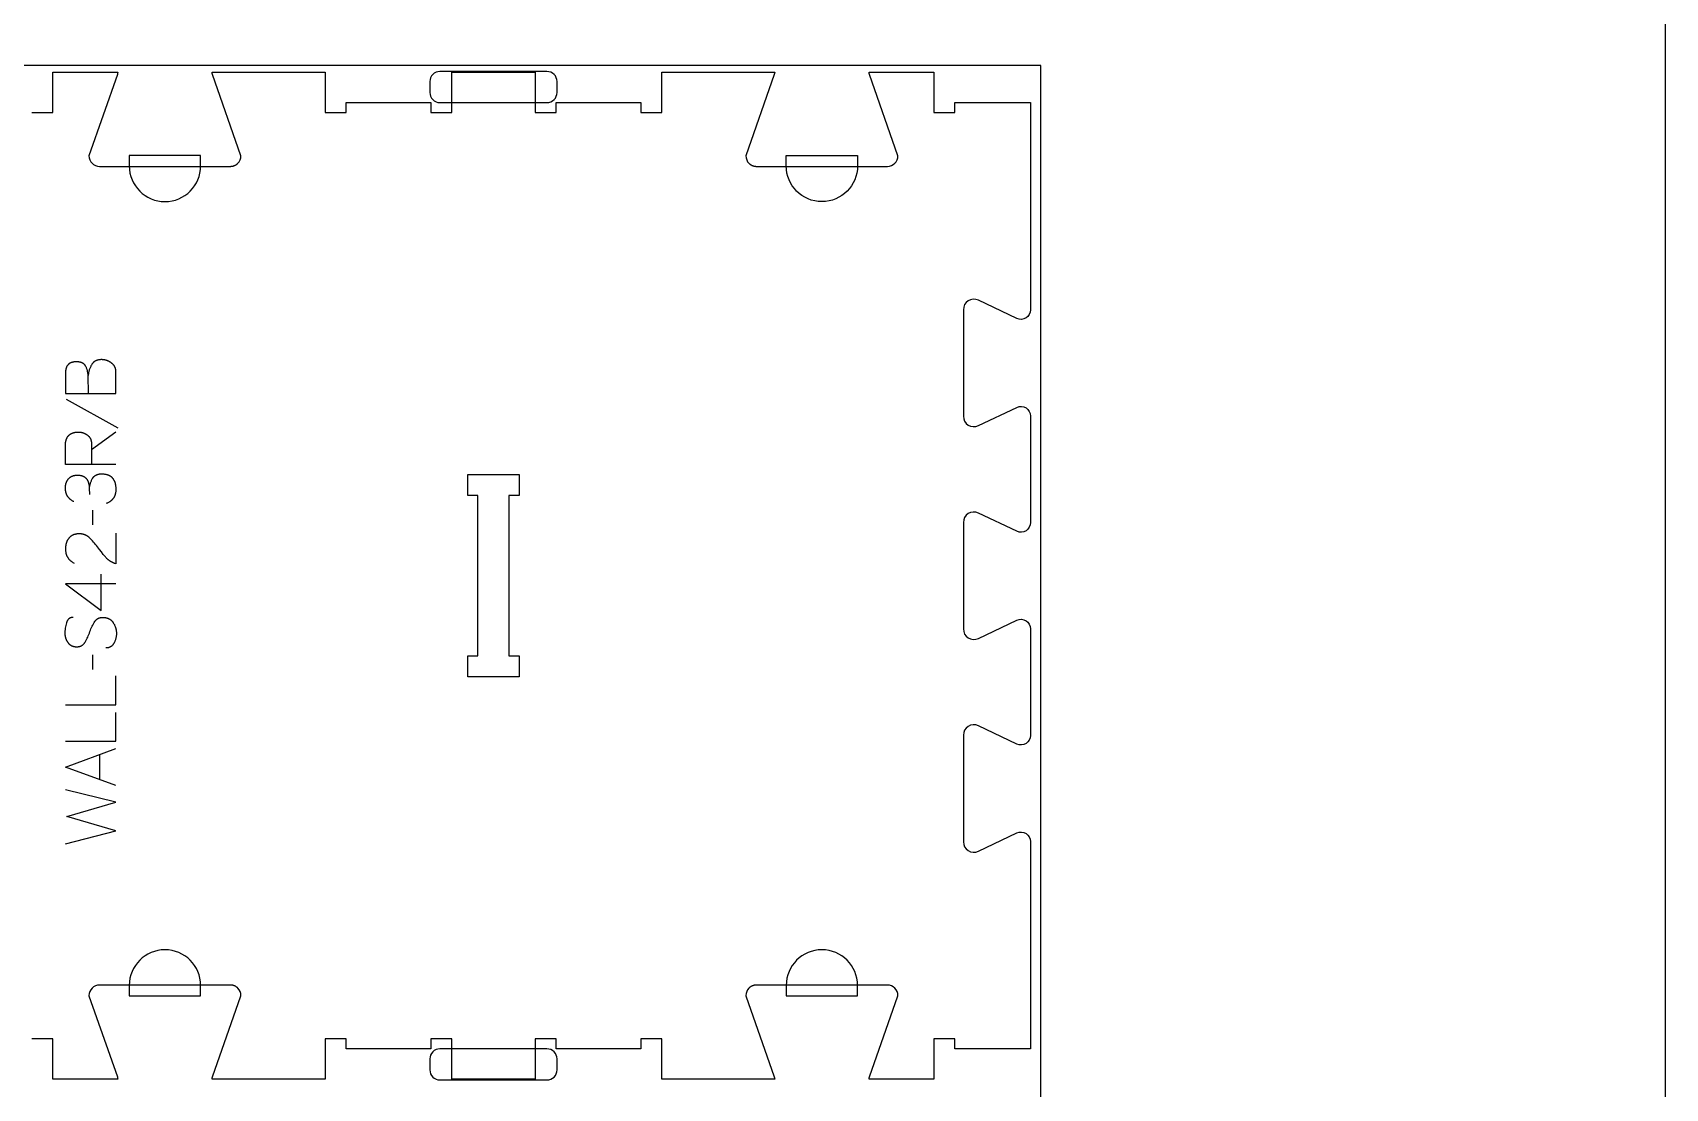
# Model space of a CAD drawing. Extents: x -13885 to -10701, y -36097 to -28504.
# Drawn here: x -11673 to -10701, y -29817 to -29188 of the extents above; entities that cross this region are included whole.
import ezdxf

# ---------------------------------------------------------------- set-up
doc = ezdxf.new("R2010")
doc.units = 0
for name, color, linetype in [('0_SHEET_SPRUCEPLY_2440X122', 1, 'CONTINUOUS'), ('1_ANYTOOL_1MMDEEP_LABELS_S', 2, 'CONTINUOUS'), ('3_ANYTOOL_CUTTHROUGH_INSID', 4, 'CONTINUOUS'), ('4_ANYTOOL_CUTTHROUGH_OUTSI', 5, 'CONTINUOUS'), ('5_ANYTOOL_HALF_MILL_9MM_IN', 3, 'CONTINUOUS'), ('DONOTCUT', 18, 'CONTINUOUS')]:
    doc.layers.add(name, color=color, linetype=linetype)

msp = doc.modelspace()

# ---------------------------------------------------------------- linework, layer by layer
at = {"layer": '0_SHEET_SPRUCEPLY_2440X122'}
msp.add_lwpolyline([(-13513.11, -29207.8), (-13513.11, -30427.8), (-11073.11, -30427.8), (-11073.11, -29207.8)], close=True, dxfattribs=at)
at = {"layer": '1_ANYTOOL_1MMDEEP_LABELS_S'}
for points in [[(-11653.88, -29403), (-11623.88, -29403), (-11623.88, -29393.31), (-11623.79, -29390.79), (-11623.79, -29390.56), (-11623.79, -29390.33), (-11623.79, -29390.11), (-11623.8, -29389.89), (-11623.82, -29389.67), (-11623.84, -29389.46), (-11623.87, -29389.25), (-11623.91, -29389.04), (-11623.95, -29388.84), (-11623.99, -29388.64), (-11624.04, -29388.44), (-11624.1, -29388.25), (-11624.16, -29388.06), (-11624.23, -29387.87), (-11624.3, -29387.68), (-11624.38, -29387.5), (-11624.46, -29387.32), (-11624.55, -29387.15), (-11624.64, -29386.97), (-11624.74, -29386.81), (-11624.85, -29386.64), (-11624.96, -29386.48), (-11625.08, -29386.32), (-11625.2, -29386.16), (-11625.33, -29386.01), (-11625.46, -29385.86), (-11625.6, -29385.71), (-11625.75, -29385.57), (-11625.9, -29385.42), (-11626.06, -29385.29), (-11626.22, -29385.15), (-11626.39, -29385.02), (-11626.56, -29384.89), (-11626.73, -29384.77), (-11626.9, -29384.65), (-11627.07, -29384.53), (-11627.25, -29384.42), (-11627.43, -29384.31), (-11627.6, -29384.21), (-11627.78, -29384.11), (-11627.96, -29384.02), (-11628.14, -29383.92), (-11628.32, -29383.84), (-11628.51, -29383.75), (-11628.69, -29383.68), (-11628.88, -29383.6), (-11629.06, -29383.53), (-11629.25, -29383.46), (-11629.44, -29383.4), (-11629.63, -29383.34), (-11629.82, -29383.29), (-11630.01, -29383.23), (-11630.21, -29383.19), (-11630.4, -29383.15), (-11630.6, -29383.11), (-11630.79, -29383.07), (-11630.99, -29383.04), (-11631.19, -29383.02), (-11631.39, -29382.99), (-11631.59, -29382.97), (-11631.79, -29382.96), (-11632, -29382.95), (-11632.2, -29382.94), (-11632.41, -29382.94), (-11632.66, -29382.95), (-11632.91, -29382.95), (-11633.15, -29382.97), (-11633.39, -29382.99), (-11633.62, -29383.01), (-11633.85, -29383.04), (-11634.08, -29383.08), (-11634.3, -29383.12), (-11634.52, -29383.17), (-11634.73, -29383.23), (-11634.93, -29383.29), (-11635.14, -29383.35), (-11635.34, -29383.42), (-11635.53, -29383.5), (-11635.72, -29383.58), (-11635.9, -29383.67), (-11636, -29383.72), (-11636.09, -29383.76), (-11636.17, -29383.81), (-11636.26, -29383.86), (-11636.35, -29383.92), (-11636.43, -29383.97), (-11636.52, -29384.02), (-11636.6, -29384.08), (-11636.68, -29384.14), (-11636.76, -29384.2), (-11636.84, -29384.26), (-11636.92, -29384.32), (-11637, -29384.38), (-11637.07, -29384.45), (-11637.15, -29384.51), (-11637.22, -29384.58), (-11637.3, -29384.65), (-11637.37, -29384.72), (-11637.44, -29384.79), (-11637.51, -29384.87), (-11637.58, -29384.94), (-11637.64, -29385.02), (-11637.78, -29385.17), (-11637.9, -29385.34), (-11638.03, -29385.5), (-11638.14, -29385.68), (-11638.26, -29385.86), (-11638.47, -29386.22), (-11638.68, -29386.6), (-11638.87, -29386.98), (-11639.05, -29387.36), (-11639.22, -29387.75), (-11639.38, -29388.15), (-11639.53, -29388.55), (-11639.67, -29388.96), (-11639.79, -29389.38), (-11639.9, -29389.8), (-11640, -29390.23), (-11640.09, -29390.66), (-11640.17, -29391.1), (-11640.24, -29391.55), (-11640.29, -29392), (-11640.34, -29392.46)], [(-11640.21, -29403), (-11640.34, -29392.46), (-11640.37, -29392.06), (-11640.41, -29391.66), (-11640.46, -29391.28), (-11640.51, -29390.89), (-11640.58, -29390.52), (-11640.66, -29390.15), (-11640.74, -29389.78), (-11640.83, -29389.42), (-11640.94, -29389.06), (-11641.05, -29388.71), (-11641.17, -29388.37), (-11641.3, -29388.03), (-11641.43, -29387.7), (-11641.58, -29387.37), (-11641.74, -29387.05), (-11641.9, -29386.74), (-11641.94, -29386.66), (-11641.99, -29386.58), (-11642.03, -29386.51), (-11642.08, -29386.43), (-11642.13, -29386.36), (-11642.18, -29386.29), (-11642.23, -29386.22), (-11642.28, -29386.15), (-11642.33, -29386.08), (-11642.39, -29386.01), (-11642.45, -29385.95), (-11642.5, -29385.88), (-11642.56, -29385.82), (-11642.62, -29385.76), (-11642.69, -29385.7), (-11642.75, -29385.64), (-11642.81, -29385.58), (-11642.88, -29385.52), (-11642.95, -29385.47), (-11643.02, -29385.41), (-11643.09, -29385.36), (-11643.16, -29385.31), (-11643.23, -29385.26), (-11643.31, -29385.21), (-11643.38, -29385.16), (-11643.46, -29385.11), (-11643.54, -29385.07), (-11643.62, -29385.02), (-11643.7, -29384.98), (-11643.78, -29384.94), (-11643.87, -29384.89), (-11643.95, -29384.85), (-11644.04, -29384.82), (-11644.13, -29384.78), (-11644.31, -29384.71), (-11644.49, -29384.64), (-11644.68, -29384.58), (-11644.88, -29384.52), (-11645.08, -29384.47), (-11645.29, -29384.43), (-11645.5, -29384.38), (-11645.72, -29384.35), (-11645.95, -29384.32), (-11646.18, -29384.29), (-11646.41, -29384.27), (-11646.65, -29384.25), (-11646.9, -29384.24), (-11647.15, -29384.23), (-11647.41, -29384.23), (-11647.8, -29384.23), (-11648, -29384.24), (-11648.19, -29384.25), (-11648.38, -29384.27), (-11648.56, -29384.29), (-11648.74, -29384.31), (-11648.92, -29384.33), (-11649.1, -29384.36), (-11649.27, -29384.39), (-11649.44, -29384.43), (-11649.61, -29384.46), (-11649.77, -29384.5), (-11649.93, -29384.55), (-11650.08, -29384.6), (-11650.24, -29384.65), (-11650.39, -29384.7), (-11650.53, -29384.76), (-11650.68, -29384.82), (-11650.82, -29384.88), (-11650.96, -29384.95), (-11651.09, -29385.02), (-11651.22, -29385.09), (-11651.35, -29385.17), (-11651.47, -29385.25), (-11651.6, -29385.33), (-11651.72, -29385.42), (-11651.83, -29385.51), (-11651.94, -29385.6), (-11652.05, -29385.7), (-11652.16, -29385.8), (-11652.26, -29385.9), (-11652.36, -29386.01), (-11652.46, -29386.11), (-11652.55, -29386.23), (-11652.64, -29386.34), (-11652.73, -29386.46), (-11652.81, -29386.58), (-11652.89, -29386.71), (-11652.97, -29386.84), (-11653.04, -29386.97), (-11653.11, -29387.11), (-11653.18, -29387.25), (-11653.25, -29387.39), (-11653.31, -29387.53), (-11653.37, -29387.68), (-11653.42, -29387.83), (-11653.47, -29387.99), (-11653.52, -29388.15), (-11653.57, -29388.31), (-11653.61, -29388.47), (-11653.65, -29388.64), (-11653.69, -29388.81), (-11653.72, -29388.99), (-11653.75, -29389.17), (-11653.78, -29389.35), (-11653.8, -29389.53), (-11653.82, -29389.72), (-11653.84, -29389.91), (-11653.85, -29390.1), (-11653.87, -29390.5), (-11653.88, -29390.91), (-11653.88, -29403)], [(-11653.41, -29406.43), (-11622.64, -29423.61)], [(-11623.88, -29445.39), (-11653.88, -29445.39), (-11653.88, -29434.03), (-11653.87, -29433.54), (-11653.85, -29433.06), (-11653.83, -29432.83), (-11653.81, -29432.6), (-11653.78, -29432.38), (-11653.76, -29432.16), (-11653.72, -29431.94), (-11653.69, -29431.73), (-11653.65, -29431.52), (-11653.6, -29431.32), (-11653.55, -29431.12), (-11653.5, -29430.92), (-11653.45, -29430.73), (-11653.39, -29430.54), (-11653.32, -29430.36), (-11653.26, -29430.17), (-11653.19, -29430), (-11653.11, -29429.82), (-11653.03, -29429.65), (-11652.95, -29429.49), (-11652.87, -29429.33), (-11652.78, -29429.17), (-11652.68, -29429.02), (-11652.58, -29428.87), (-11652.48, -29428.72), (-11652.38, -29428.58), (-11652.27, -29428.44), (-11652.15, -29428.31), (-11652.04, -29428.18), (-11651.92, -29428.05), (-11651.79, -29427.93), (-11651.66, -29427.81), (-11651.53, -29427.69), (-11651.4, -29427.58), (-11651.26, -29427.48), (-11651.11, -29427.37), (-11650.97, -29427.27), (-11650.81, -29427.18), (-11650.66, -29427.09), (-11650.5, -29427), (-11650.34, -29426.91), (-11650.17, -29426.84), (-11650, -29426.76), (-11649.83, -29426.69), (-11649.65, -29426.62), (-11649.47, -29426.55), (-11649.28, -29426.49), (-11649.09, -29426.44), (-11648.9, -29426.39), (-11648.7, -29426.34), (-11648.5, -29426.29), (-11648.29, -29426.25), (-11648.09, -29426.21), (-11647.87, -29426.18), (-11647.66, -29426.15), (-11647.44, -29426.13), (-11647.21, -29426.11), (-11646.98, -29426.09), (-11646.52, -29426.06), (-11646.04, -29426.06), (-11645.86, -29426.06), (-11645.68, -29426.06), (-11645.51, -29426.07), (-11645.34, -29426.08), (-11645.16, -29426.1), (-11644.99, -29426.12), (-11644.82, -29426.14), (-11644.65, -29426.17), (-11644.48, -29426.2), (-11644.31, -29426.23), (-11644.15, -29426.27), (-11643.98, -29426.31), (-11643.81, -29426.35), (-11643.65, -29426.4), (-11643.49, -29426.45), (-11643.32, -29426.5), (-11643.16, -29426.56), (-11643, -29426.62), (-11642.84, -29426.68), (-11642.68, -29426.75), (-11642.53, -29426.82), (-11642.37, -29426.9), (-11642.21, -29426.98), (-11642.06, -29427.06), (-11641.9, -29427.14), (-11641.75, -29427.23), (-11641.6, -29427.32), (-11641.45, -29427.42), (-11641.3, -29427.52), (-11641.15, -29427.62), (-11641, -29427.73), (-11640.85, -29427.84), (-11640.7, -29427.95), (-11640.56, -29428.06), (-11640.43, -29428.18), (-11640.3, -29428.3), (-11640.17, -29428.42), (-11640.05, -29428.55), (-11639.93, -29428.67), (-11639.81, -29428.8), (-11639.7, -29428.93), (-11639.6, -29429.07), (-11639.5, -29429.2), (-11639.4, -29429.34), (-11639.31, -29429.48), (-11639.22, -29429.63), (-11639.14, -29429.77), (-11639.06, -29429.92), (-11638.99, -29430.07), (-11638.92, -29430.22), (-11638.85, -29430.38), (-11638.79, -29430.54), (-11638.73, -29430.7), (-11638.68, -29430.86), (-11638.63, -29431.02), (-11638.59, -29431.19), (-11638.55, -29431.36), (-11638.52, -29431.53), (-11638.49, -29431.71), (-11638.46, -29431.88), (-11638.44, -29432.06), (-11638.43, -29432.24), (-11638.41, -29432.43), (-11638.34, -29434.35), (-11638.32, -29436.39), (-11638.32, -29445.34)], [(-11638.32, -29436.39), (-11623.84, -29425.93)], [(-11639.65, -29460.39), (-11639.62, -29459.95), (-11639.58, -29459.52), (-11639.54, -29459.09), (-11639.48, -29458.66), (-11639.41, -29458.24), (-11639.33, -29457.83), (-11639.23, -29457.42), (-11639.13, -29457.01), (-11639.02, -29456.61), (-11638.89, -29456.21), (-11638.76, -29455.82), (-11638.61, -29455.43), (-11638.45, -29455.04), (-11638.28, -29454.66), (-11638.1, -29454.29), (-11637.91, -29453.91), (-11637.81, -29453.73), (-11637.71, -29453.56), (-11637.65, -29453.47), (-11637.6, -29453.39), (-11637.54, -29453.3), (-11637.48, -29453.22), (-11637.43, -29453.14), (-11637.36, -29453.06), (-11637.3, -29452.98), (-11637.24, -29452.91), (-11637.18, -29452.83), (-11637.11, -29452.76), (-11637.05, -29452.69), (-11636.98, -29452.62), (-11636.91, -29452.55), (-11636.84, -29452.48), (-11636.77, -29452.42), (-11636.7, -29452.35), (-11636.62, -29452.29), (-11636.55, -29452.23), (-11636.47, -29452.17), (-11636.39, -29452.11), (-11636.32, -29452.05), (-11636.24, -29452), (-11636.16, -29451.94), (-11636.07, -29451.89), (-11635.99, -29451.84), (-11635.91, -29451.79), (-11635.82, -29451.74), (-11635.73, -29451.7), (-11635.65, -29451.65), (-11635.56, -29451.61), (-11635.47, -29451.56), (-11635.37, -29451.52), (-11635.28, -29451.48), (-11635.19, -29451.44), (-11635, -29451.37), (-11634.8, -29451.31), (-11634.6, -29451.25), (-11634.39, -29451.19), (-11634.18, -29451.14), (-11633.97, -29451.1), (-11633.75, -29451.06), (-11633.52, -29451.03), (-11633.29, -29451), (-11633.05, -29450.98), (-11632.81, -29450.97), (-11632.57, -29450.96), (-11632.32, -29450.96), (-11632.04, -29450.96), (-11631.77, -29450.97), (-11631.5, -29450.98), (-11631.24, -29451), (-11630.98, -29451.02), (-11630.72, -29451.04), (-11630.47, -29451.08), (-11630.23, -29451.11), (-11629.99, -29451.15), (-11629.76, -29451.2), (-11629.53, -29451.25), (-11629.3, -29451.31), (-11629.08, -29451.37), (-11628.87, -29451.43), (-11628.66, -29451.5), (-11628.45, -29451.58), (-11628.25, -29451.66), (-11628.06, -29451.74), (-11627.87, -29451.83), (-11627.68, -29451.93), (-11627.5, -29452.03), (-11627.33, -29452.13), (-11627.16, -29452.24), (-11626.99, -29452.35), (-11626.83, -29452.47), (-11626.68, -29452.6), (-11626.53, -29452.73), (-11626.45, -29452.79), (-11626.38, -29452.86), (-11626.31, -29452.93), (-11626.24, -29453), (-11626.17, -29453.07), (-11626.11, -29453.14), (-11626.04, -29453.21), (-11625.98, -29453.29), (-11625.85, -29453.44), (-11625.73, -29453.6), (-11625.61, -29453.76), (-11625.5, -29453.92), (-11625.39, -29454.09), (-11625.28, -29454.26), (-11625.18, -29454.44), (-11625.08, -29454.62), (-11624.99, -29454.8), (-11624.9, -29454.98), (-11624.81, -29455.17), (-11624.73, -29455.36), (-11624.65, -29455.56), (-11624.57, -29455.76), (-11624.5, -29455.96), (-11624.43, -29456.17), (-11624.37, -29456.38), (-11624.31, -29456.59), (-11624.26, -29456.81), (-11624.2, -29457.03), (-11624.16, -29457.25), (-11624.11, -29457.48), (-11624.07, -29457.71), (-11624.03, -29457.95), (-11624, -29458.18), (-11623.95, -29458.67), (-11623.91, -29459.17), (-11623.89, -29459.69), (-11623.88, -29460.21), (-11623.88, -29460.6), (-11623.9, -29460.97), (-11623.93, -29461.34), (-11623.97, -29461.69), (-11624.02, -29462.05), (-11624.05, -29462.22), (-11624.08, -29462.39), (-11624.11, -29462.56), (-11624.15, -29462.73), (-11624.19, -29462.89), (-11624.23, -29463.05), (-11624.28, -29463.21), (-11624.33, -29463.37), (-11624.38, -29463.53), (-11624.43, -29463.69), (-11624.49, -29463.84), (-11624.55, -29463.99), (-11624.61, -29464.14), (-11624.68, -29464.29), (-11624.75, -29464.43), (-11624.82, -29464.58), (-11624.89, -29464.72), (-11624.97, -29464.86), (-11625.05, -29465), (-11625.13, -29465.13), (-11625.22, -29465.27), (-11625.3, -29465.4), (-11625.39, -29465.53), (-11625.49, -29465.66), (-11625.58, -29465.78), (-11625.68, -29465.91), (-11625.78, -29466.03), (-11625.89, -29466.15), (-11625.99, -29466.27), (-11626.1, -29466.39), (-11626.22, -29466.5), (-11626.33, -29466.62), (-11626.45, -29466.73), (-11626.57, -29466.84), (-11626.7, -29466.94), (-11626.82, -29467.05), (-11626.95, -29467.15), (-11627.08, -29467.25), (-11627.22, -29467.35), (-11627.36, -29467.45), (-11627.5, -29467.55), (-11627.64, -29467.64), (-11627.79, -29467.73), (-11627.94, -29467.82), (-11628.24, -29467.99), (-11628.56, -29468.16), (-11628.89, -29468.32), (-11629.23, -29468.47), (-11629.58, -29468.61)], [(-11648.95, -29467.5), (-11649.25, -29467.34), (-11649.55, -29467.18), (-11649.83, -29467.01), (-11650.1, -29466.83), (-11650.37, -29466.64), (-11650.62, -29466.45), (-11650.87, -29466.26), (-11650.99, -29466.16), (-11651.11, -29466.06), (-11651.22, -29465.95), (-11651.33, -29465.85), (-11651.44, -29465.74), (-11651.55, -29465.63), (-11651.65, -29465.52), (-11651.76, -29465.41), (-11651.86, -29465.3), (-11651.95, -29465.18), (-11652.05, -29465.07), (-11652.14, -29464.95), (-11652.23, -29464.83), (-11652.32, -29464.71), (-11652.4, -29464.59), (-11652.49, -29464.46), (-11652.57, -29464.34), (-11652.65, -29464.21), (-11652.72, -29464.08), (-11652.8, -29463.95), (-11652.87, -29463.82), (-11652.93, -29463.69), (-11653, -29463.55), (-11653.06, -29463.41), (-11653.13, -29463.28), (-11653.19, -29463.14), (-11653.24, -29463), (-11653.3, -29462.85), (-11653.35, -29462.71), (-11653.4, -29462.56), (-11653.44, -29462.41), (-11653.49, -29462.27), (-11653.57, -29461.96), (-11653.64, -29461.65), (-11653.7, -29461.34), (-11653.76, -29461.02), (-11653.8, -29460.69), (-11653.83, -29460.35), (-11653.86, -29460.01), (-11653.87, -29459.67), (-11653.88, -29459.31), (-11653.88, -29459.1), (-11653.87, -29458.9), (-11653.86, -29458.69), (-11653.85, -29458.49), (-11653.83, -29458.29), (-11653.81, -29458.09), (-11653.79, -29457.89), (-11653.76, -29457.7), (-11653.73, -29457.51), (-11653.69, -29457.32), (-11653.66, -29457.14), (-11653.61, -29456.95), (-11653.57, -29456.77), (-11653.52, -29456.59), (-11653.46, -29456.42), (-11653.41, -29456.24), (-11653.35, -29456.07), (-11653.28, -29455.9), (-11653.21, -29455.74), (-11653.14, -29455.58), (-11653.07, -29455.41), (-11652.99, -29455.26), (-11652.9, -29455.1), (-11652.82, -29454.95), (-11652.73, -29454.8), (-11652.63, -29454.65), (-11652.54, -29454.5), (-11652.43, -29454.36), (-11652.33, -29454.22), (-11652.22, -29454.08), (-11652.11, -29453.94), (-11651.99, -29453.81), (-11651.87, -29453.68), (-11651.75, -29453.55), (-11651.62, -29453.43), (-11651.5, -29453.31), (-11651.36, -29453.2), (-11651.23, -29453.09), (-11651.09, -29452.98), (-11650.95, -29452.88), (-11650.81, -29452.78), (-11650.66, -29452.69), (-11650.51, -29452.6), (-11650.36, -29452.52), (-11650.2, -29452.44), (-11650.04, -29452.36), (-11649.88, -29452.29), (-11649.71, -29452.23), (-11649.54, -29452.16), (-11649.37, -29452.1), (-11649.19, -29452.05), (-11649.02, -29452), (-11648.83, -29451.95), (-11648.65, -29451.91), (-11648.46, -29451.88), (-11648.27, -29451.84), (-11648.08, -29451.81), (-11647.88, -29451.79), (-11647.68, -29451.77), (-11647.48, -29451.75), (-11647.27, -29451.74), (-11647.06, -29451.73), (-11646.85, -29451.73), (-11646.29, -29451.73), (-11645.96, -29451.75), (-11645.64, -29451.77), (-11645.33, -29451.8), (-11645.02, -29451.84), (-11644.88, -29451.86), (-11644.73, -29451.89), (-11644.59, -29451.92), (-11644.45, -29451.95), (-11644.32, -29451.98), (-11644.18, -29452.02), (-11644.05, -29452.05), (-11643.92, -29452.09), (-11643.8, -29452.14), (-11643.67, -29452.18), (-11643.55, -29452.23), (-11643.43, -29452.27), (-11643.32, -29452.33), (-11643.2, -29452.38), (-11643.09, -29452.43), (-11642.99, -29452.49), (-11642.88, -29452.55), (-11642.78, -29452.61), (-11642.68, -29452.68), (-11642.58, -29452.74), (-11642.48, -29452.81), (-11642.39, -29452.89), (-11642.21, -29453.03), (-11642.04, -29453.18), (-11641.88, -29453.34), (-11641.72, -29453.5), (-11641.64, -29453.58), (-11641.57, -29453.66), (-11641.49, -29453.75), (-11641.42, -29453.83), (-11641.35, -29453.92), (-11641.28, -29454), (-11641.21, -29454.09), (-11641.15, -29454.18), (-11641.09, -29454.27), (-11641.02, -29454.36), (-11640.96, -29454.46), (-11640.91, -29454.55), (-11640.85, -29454.64), (-11640.79, -29454.74), (-11640.74, -29454.84), (-11640.69, -29454.93), (-11640.64, -29455.03), (-11640.59, -29455.13), (-11640.54, -29455.23), (-11640.5, -29455.34), (-11640.46, -29455.44), (-11640.41, -29455.54), (-11640.34, -29455.76), (-11640.26, -29455.97), (-11640.19, -29456.19), (-11640.13, -29456.41), (-11640.07, -29456.63), (-11640.01, -29456.86), (-11639.96, -29457.08), (-11639.92, -29457.31), (-11639.87, -29457.54), (-11639.84, -29457.77), (-11639.8, -29458.01), (-11639.77, -29458.25), (-11639.75, -29458.48), (-11639.73, -29458.73), (-11639.71, -29458.97), (-11639.7, -29459.22), (-11639.69, -29459.46), (-11639.65, -29463.17)], [(-11637.76, -29472.47), (-11637.68, -29481.26)], [(-11623.92, -29486.19), (-11623.96, -29504.49), (-11624.42, -29504.34), (-11624.64, -29504.26), (-11624.87, -29504.18), (-11625.09, -29504.09), (-11625.3, -29504), (-11625.52, -29503.91), (-11625.73, -29503.81), (-11625.94, -29503.71), (-11626.15, -29503.61), (-11626.35, -29503.5), (-11626.56, -29503.39), (-11626.76, -29503.28), (-11626.96, -29503.16), (-11627.15, -29503.04), (-11627.34, -29502.92), (-11627.54, -29502.79), (-11627.72, -29502.66), (-11627.91, -29502.52), (-11628.09, -29502.38), (-11628.28, -29502.24), (-11628.45, -29502.09), (-11628.63, -29501.94), (-11628.81, -29501.79), (-11628.98, -29501.63), (-11629.15, -29501.47), (-11629.31, -29501.31), (-11629.48, -29501.14), (-11629.64, -29500.97), (-11629.8, -29500.79), (-11630.11, -29500.44), (-11631.33, -29498.96), (-11632.52, -29497.47), (-11633.68, -29495.96), (-11634.81, -29494.44), (-11635.37, -29493.68), (-11635.94, -29492.95), (-11636.51, -29492.24), (-11637.1, -29491.55), (-11637.69, -29490.88), (-11638.29, -29490.24), (-11638.9, -29489.61), (-11639.52, -29489.01), (-11639.68, -29488.87), (-11639.84, -29488.73), (-11640, -29488.59), (-11640.16, -29488.46), (-11640.33, -29488.33), (-11640.49, -29488.21), (-11640.66, -29488.1), (-11640.84, -29487.98), (-11641.01, -29487.87), (-11641.19, -29487.77), (-11641.37, -29487.67), (-11641.55, -29487.58), (-11641.73, -29487.49), (-11641.92, -29487.4), (-11642.11, -29487.32), (-11642.3, -29487.25), (-11642.49, -29487.17), (-11642.68, -29487.11), (-11642.88, -29487.05), (-11643.08, -29486.99), (-11643.28, -29486.94), (-11643.49, -29486.89), (-11643.69, -29486.84), (-11643.9, -29486.8), (-11644.11, -29486.77), (-11644.32, -29486.74), (-11644.54, -29486.71), (-11644.76, -29486.69), (-11644.98, -29486.68), (-11645.2, -29486.67), (-11645.42, -29486.66), (-11645.65, -29486.66), (-11645.9, -29486.66), (-11646.15, -29486.67), (-11646.39, -29486.68), (-11646.63, -29486.7), (-11646.86, -29486.72), (-11647.09, -29486.75), (-11647.32, -29486.78), (-11647.54, -29486.81), (-11647.76, -29486.86), (-11647.98, -29486.9), (-11648.19, -29486.96), (-11648.4, -29487.01), (-11648.6, -29487.07), (-11648.81, -29487.14), (-11649, -29487.21), (-11649.2, -29487.29), (-11649.39, -29487.37), (-11649.57, -29487.46), (-11649.75, -29487.55), (-11649.93, -29487.64), (-11650.11, -29487.75), (-11650.28, -29487.85), (-11650.44, -29487.96), (-11650.61, -29488.08), (-11650.77, -29488.2), (-11650.92, -29488.33), (-11651.07, -29488.46), (-11651.22, -29488.59), (-11651.37, -29488.73), (-11651.51, -29488.88), (-11651.64, -29489.03), (-11651.78, -29489.19), (-11651.91, -29489.34), (-11652.03, -29489.51), (-11652.15, -29489.67), (-11652.27, -29489.84), (-11652.38, -29490.01), (-11652.49, -29490.18), (-11652.6, -29490.35), (-11652.7, -29490.53), (-11652.79, -29490.71), (-11652.89, -29490.9), (-11652.97, -29491.08), (-11653.06, -29491.27), (-11653.14, -29491.46), (-11653.21, -29491.65), (-11653.29, -29491.85), (-11653.35, -29492.05), (-11653.42, -29492.25), (-11653.48, -29492.45), (-11653.53, -29492.66), (-11653.58, -29492.86), (-11653.63, -29493.08), (-11653.67, -29493.29), (-11653.71, -29493.51), (-11653.75, -29493.73), (-11653.78, -29493.95), (-11653.8, -29494.17), (-11653.83, -29494.4), (-11653.85, -29494.63), (-11653.86, -29494.86), (-11653.87, -29495.09), (-11653.88, -29495.57), (-11653.87, -29495.94), (-11653.86, -29496.3), (-11653.83, -29496.65), (-11653.8, -29497), (-11653.75, -29497.34), (-11653.7, -29497.67), (-11653.63, -29498), (-11653.56, -29498.32), (-11653.47, -29498.63), (-11653.43, -29498.79), (-11653.38, -29498.94), (-11653.33, -29499.09), (-11653.28, -29499.24), (-11653.22, -29499.39), (-11653.16, -29499.54), (-11653.1, -29499.68), (-11653.04, -29499.82), (-11652.97, -29499.97), (-11652.9, -29500.11), (-11652.83, -29500.24), (-11652.76, -29500.38), (-11652.68, -29500.52), (-11652.6, -29500.65), (-11652.52, -29500.78), (-11652.44, -29500.91), (-11652.35, -29501.04), (-11652.26, -29501.17), (-11652.17, -29501.29), (-11652.08, -29501.42), (-11651.98, -29501.54), (-11651.89, -29501.66), (-11651.79, -29501.78), (-11651.68, -29501.89), (-11651.58, -29502.01), (-11651.47, -29502.12), (-11651.36, -29502.24), (-11651.24, -29502.35), (-11651.13, -29502.45), (-11651.01, -29502.56), (-11650.89, -29502.67), (-11650.77, -29502.77), (-11650.51, -29502.97), (-11650.25, -29503.17), (-11649.97, -29503.36), (-11649.69, -29503.55), (-11649.4, -29503.72), (-11649.09, -29503.89), (-11648.78, -29504.06)], [(-11623.88, -29516.4), (-11653.92, -29516.36), (-11632.54, -29532.39)], [(-11632.54, -29532.39), (-11632.54, -29510.61)], [(-11649.29, -29536.41), (-11649.48, -29536.42), (-11649.57, -29536.42), (-11649.66, -29536.43), (-11649.75, -29536.43), (-11649.84, -29536.44), (-11649.93, -29536.45), (-11650.02, -29536.46), (-11650.11, -29536.48), (-11650.19, -29536.49), (-11650.28, -29536.51), (-11650.36, -29536.53), (-11650.44, -29536.55), (-11650.52, -29536.57), (-11650.6, -29536.59), (-11650.68, -29536.62), (-11650.76, -29536.65), (-11650.84, -29536.67), (-11650.91, -29536.7), (-11650.99, -29536.73), (-11651.06, -29536.77), (-11651.14, -29536.8), (-11651.21, -29536.84), (-11651.28, -29536.87), (-11651.35, -29536.91), (-11651.42, -29536.95), (-11651.49, -29537), (-11651.55, -29537.04), (-11651.62, -29537.09), (-11651.68, -29537.13), (-11651.75, -29537.18), (-11651.81, -29537.23), (-11651.87, -29537.29), (-11651.93, -29537.34), (-11651.99, -29537.39), (-11652.05, -29537.45), (-11652.11, -29537.51), (-11652.17, -29537.57), (-11652.22, -29537.63), (-11652.28, -29537.69), (-11652.33, -29537.76), (-11652.38, -29537.83), (-11652.43, -29537.89), (-11652.48, -29537.96), (-11652.53, -29538.03), (-11652.58, -29538.11), (-11652.63, -29538.18), (-11652.68, -29538.26), (-11652.72, -29538.34), (-11652.77, -29538.41), (-11652.81, -29538.5), (-11652.85, -29538.58), (-11652.93, -29538.75), (-11653.01, -29538.92), (-11653.08, -29539.11), (-11653.15, -29539.3), (-11653.22, -29539.49), (-11653.28, -29539.69), (-11653.5, -29540.5), (-11653.69, -29541.3), (-11653.85, -29542.09), (-11653.99, -29542.86), (-11654.04, -29543.24), (-11654.09, -29543.61), (-11654.13, -29543.99), (-11654.16, -29544.36), (-11654.19, -29544.72), (-11654.21, -29545.09), (-11654.22, -29545.44), (-11654.22, -29545.8), (-11654.22, -29545.99), (-11654.21, -29546.19), (-11654.2, -29546.38), (-11654.19, -29546.57), (-11654.18, -29546.76), (-11654.16, -29546.95), (-11654.13, -29547.14), (-11654.11, -29547.32), (-11654.08, -29547.51), (-11654.04, -29547.69), (-11654.01, -29547.87), (-11653.96, -29548.06), (-11653.92, -29548.24), (-11653.87, -29548.41), (-11653.82, -29548.59), (-11653.77, -29548.77), (-11653.71, -29548.94), (-11653.64, -29549.12), (-11653.58, -29549.29), (-11653.51, -29549.46), (-11653.44, -29549.63), (-11653.36, -29549.8), (-11653.28, -29549.96), (-11653.2, -29550.13), (-11653.11, -29550.3), (-11653.02, -29550.46), (-11652.92, -29550.62), (-11652.83, -29550.78), (-11652.73, -29550.94), (-11652.62, -29551.1), (-11652.51, -29551.26), (-11652.4, -29551.41), (-11652.28, -29551.57), (-11652.17, -29551.71), (-11652.04, -29551.86), (-11651.92, -29552), (-11651.79, -29552.13), (-11651.66, -29552.26), (-11651.53, -29552.38), (-11651.39, -29552.5), (-11651.25, -29552.62), (-11651.11, -29552.72), (-11650.96, -29552.83), (-11650.81, -29552.93), (-11650.66, -29553.02), (-11650.51, -29553.11), (-11650.35, -29553.2), (-11650.19, -29553.28), (-11650.02, -29553.35), (-11649.86, -29553.42), (-11649.69, -29553.49), (-11649.51, -29553.55), (-11649.34, -29553.61), (-11649.16, -29553.66), (-11648.97, -29553.7), (-11648.79, -29553.74), (-11648.6, -29553.78), (-11648.41, -29553.81), (-11648.21, -29553.84), (-11648.01, -29553.86), (-11647.81, -29553.88), (-11647.61, -29553.89), (-11647.4, -29553.9), (-11647.19, -29553.9), (-11646.98, -29553.9), (-11646.77, -29553.89), (-11646.56, -29553.87), (-11646.35, -29553.86), (-11646.15, -29553.83), (-11645.96, -29553.8), (-11645.76, -29553.76), (-11645.57, -29553.72), (-11645.39, -29553.68), (-11645.21, -29553.62), (-11645.03, -29553.57), (-11644.85, -29553.5), (-11644.77, -29553.47), (-11644.68, -29553.43), (-11644.6, -29553.4), (-11644.52, -29553.36), (-11644.43, -29553.32), (-11644.35, -29553.28), (-11644.27, -29553.24), (-11644.19, -29553.19), (-11644.11, -29553.15), (-11644.04, -29553.1), (-11643.96, -29553.05), (-11643.88, -29553), (-11643.81, -29552.95), (-11643.73, -29552.9), (-11643.66, -29552.85), (-11643.59, -29552.79), (-11643.52, -29552.74), (-11643.45, -29552.68), (-11643.38, -29552.62), (-11643.31, -29552.56), (-11643.24, -29552.5), (-11643.18, -29552.44), (-11643.11, -29552.37), (-11643.05, -29552.31), (-11642.92, -29552.17), (-11642.8, -29552.03), (-11642.68, -29551.89), (-11642.56, -29551.73), (-11642.45, -29551.58), (-11642.34, -29551.41), (-11642.24, -29551.24), (-11642.14, -29551.07), (-11641.74, -29550.36), (-11641.37, -29549.62), (-11641, -29548.88), (-11640.64, -29548.11), (-11640.3, -29547.33), (-11639.96, -29546.54), (-11639.64, -29545.73), (-11639.33, -29544.9), (-11639.02, -29544.07), (-11638.69, -29543.27), (-11638.34, -29542.48), (-11637.98, -29541.72), (-11637.61, -29540.97), (-11637.22, -29540.25), (-11636.81, -29539.54), (-11636.39, -29538.86), (-11636.28, -29538.69), (-11636.17, -29538.53), (-11636.05, -29538.38), (-11635.99, -29538.3), (-11635.93, -29538.23), (-11635.87, -29538.16), (-11635.81, -29538.09), (-11635.74, -29538.02), (-11635.68, -29537.95), (-11635.61, -29537.88), (-11635.55, -29537.82), (-11635.48, -29537.76), (-11635.41, -29537.69), (-11635.34, -29537.63), (-11635.27, -29537.58), (-11635.2, -29537.52), (-11635.12, -29537.46), (-11635.05, -29537.41), (-11634.98, -29537.35), (-11634.9, -29537.3), (-11634.82, -29537.25), (-11634.75, -29537.2), (-11634.67, -29537.16), (-11634.59, -29537.11), (-11634.51, -29537.07), (-11634.43, -29537.03), (-11634.34, -29536.98), (-11634.26, -29536.94), (-11634.17, -29536.91), (-11634.09, -29536.87), (-11634, -29536.83), (-11633.91, -29536.8), (-11633.83, -29536.77), (-11633.74, -29536.74), (-11633.65, -29536.71), (-11633.56, -29536.68), (-11633.46, -29536.65), (-11633.27, -29536.6), (-11633.08, -29536.56), (-11632.89, -29536.53), (-11632.69, -29536.49), (-11632.48, -29536.47), (-11632.28, -29536.45), (-11632.07, -29536.44), (-11631.85, -29536.43), (-11631.63, -29536.43), (-11631.41, -29536.43), (-11631.18, -29536.44), (-11630.95, -29536.46), (-11630.72, -29536.48), (-11630.49, -29536.5), (-11630.27, -29536.54), (-11630.05, -29536.57), (-11629.83, -29536.61), (-11629.62, -29536.66), (-11629.41, -29536.71), (-11629.2, -29536.77), (-11629, -29536.83), (-11628.81, -29536.9), (-11628.61, -29536.97), (-11628.42, -29537.04), (-11628.23, -29537.12), (-11628.05, -29537.21), (-11627.87, -29537.3), (-11627.7, -29537.4), (-11627.53, -29537.5), (-11627.36, -29537.61), (-11627.19, -29537.72), (-11627.03, -29537.84), (-11626.88, -29537.96), (-11626.72, -29538.08), (-11626.57, -29538.22), (-11626.43, -29538.35), (-11626.29, -29538.49), (-11626.15, -29538.64), (-11626.02, -29538.79), (-11625.88, -29538.95), (-11625.76, -29539.11), (-11625.63, -29539.28), (-11625.52, -29539.45), (-11625.4, -29539.63), (-11625.18, -29539.99), (-11624.97, -29540.35), (-11624.78, -29540.72), (-11624.6, -29541.09), (-11624.43, -29541.47), (-11624.28, -29541.84), (-11624.21, -29542.04), (-11624.15, -29542.23), (-11624.08, -29542.42), (-11624.02, -29542.61), (-11623.97, -29542.81), (-11623.91, -29543), (-11623.86, -29543.2), (-11623.82, -29543.39), (-11623.77, -29543.59), (-11623.74, -29543.79), (-11623.7, -29543.99), (-11623.67, -29544.19), (-11623.64, -29544.39), (-11623.61, -29544.59), (-11623.57, -29545), (-11623.55, -29545.41), (-11623.54, -29545.82), (-11623.54, -29546.23), (-11623.55, -29546.64), (-11623.58, -29547.05), (-11623.62, -29547.45), (-11623.67, -29547.84), (-11623.73, -29548.23), (-11623.81, -29548.62), (-11623.9, -29549), (-11624, -29549.37), (-11624.12, -29549.75), (-11624.25, -29550.11), (-11624.39, -29550.48), (-11624.54, -29550.84), (-11624.71, -29551.19), (-11624.89, -29551.54), (-11625.08, -29551.89), (-11625.18, -29552.05), (-11625.28, -29552.22), (-11625.39, -29552.38), (-11625.5, -29552.53), (-11625.61, -29552.68), (-11625.73, -29552.82), (-11625.84, -29552.95), (-11625.96, -29553.09), (-11626.09, -29553.21), (-11626.22, -29553.33), (-11626.35, -29553.45), (-11626.48, -29553.56), (-11626.55, -29553.61), (-11626.61, -29553.66), (-11626.68, -29553.71), (-11626.75, -29553.76), (-11626.82, -29553.81), (-11626.89, -29553.85), (-11626.97, -29553.9), (-11627.04, -29553.94), (-11627.11, -29553.98), (-11627.19, -29554.03), (-11627.26, -29554.06), (-11627.34, -29554.1), (-11627.41, -29554.14), (-11627.49, -29554.18), (-11627.57, -29554.21), (-11627.65, -29554.24), (-11627.73, -29554.27), (-11627.81, -29554.3), (-11627.89, -29554.33), (-11627.97, -29554.36), (-11628.13, -29554.41), (-11628.3, -29554.46), (-11628.47, -29554.5), (-11628.65, -29554.53), (-11628.82, -29554.56), (-11629, -29554.59), (-11629.18, -29554.6), (-11629.37, -29554.62), (-11629.56, -29554.63), (-11629.75, -29554.63)], [(-11637.76, -29558.66), (-11637.68, -29567.44)], [(-11653.88, -29588.4), (-11623.88, -29588.4), (-11623.88, -29571.3)], [(-11653.88, -29610.21), (-11623.88, -29610.21), (-11623.88, -29593.11)], [(-11623.88, -29636.44), (-11653.88, -29625.56), (-11623.88, -29614.5)], [(-11633.44, -29632.97), (-11633.44, -29618.06)], [(-11653.88, -29671.16), (-11623.88, -29663.44), (-11652.98, -29655), (-11623.88, -29646.51), (-11653.88, -29639.01)]]:
    msp.add_lwpolyline(points, dxfattribs=at)
at = {"layer": '3_ANYTOOL_CUTTHROUGH_INSID', "color": 4}
msp.add_lwpolyline([(-11414.09, -29451.35), (-11383.84, -29451.35), (-11383.84, -29463.85), (-11389.84, -29463.85), (-11389.84, -29559.35), (-11383.84, -29559.35), (-11383.84, -29571.85), (-11414.34, -29571.85), (-11414.34, -29559.35), (-11408.34, -29559.35), (-11408.34, -29463.85), (-11414.34, -29463.85), (-11414.34, -29451.35)], close=True, dxfattribs=at)
at = {"layer": '4_ANYTOOL_CUTTHROUGH_OUTSI', "color": 5}
msp.add_lwpolyline([(-11673.84, -29235.85), (-11661.34, -29235.85), (-11661.34, -29211.85), (-11622.74, -29211.85), (-11622.74, -29211.85, -0.061485), (-11622.98, -29213.24), (-11639.87, -29261.52), (-11639.89, -29261.56), (-11639.89, -29261.6), (-11639.89, -29261.6, 0.414214), (-11633.64, -29267.85), (-11555.64, -29267.85), (-11555.49, -29267.85), (-11555.34, -29267.84), (-11555.19, -29267.83), (-11555.04, -29267.82), (-11554.89, -29267.8), (-11554.73, -29267.78), (-11554.58, -29267.76), (-11554.43, -29267.73), (-11554.28, -29267.7), (-11554.13, -29267.66), (-11553.98, -29267.63), (-11553.83, -29267.58), (-11553.68, -29267.54), (-11553.54, -29267.49), (-11553.39, -29267.43), (-11553.25, -29267.37), (-11553.1, -29267.31), (-11552.96, -29267.25), (-11552.82, -29267.18), (-11552.69, -29267.11), (-11552.55, -29267.03), (-11552.42, -29266.95), (-11552.29, -29266.87), (-11552.16, -29266.79), (-11552.03, -29266.7), (-11551.91, -29266.61), (-11551.78, -29266.52), (-11551.67, -29266.42), (-11551.55, -29266.33), (-11551.44, -29266.23), (-11551.33, -29266.12), (-11551.22, -29266.02, 0.198912), (-11549.39, -29261.6), (-11549.39, -29261.56), (-11549.4, -29261.52), (-11566.3, -29213.24), (-11566.3, -29213.24, -0.061485), (-11566.53, -29211.85), (-11499.34, -29211.85), (-11499.34, -29235.85), (-11486.84, -29235.85), (-11486.84, -29229.85), (-11436.34, -29229.85), (-11436.34, -29235.85), (-11423.84, -29235.85), (-11423.84, -29211.85), (-11374.34, -29211.85), (-11374.34, -29235.85), (-11361.84, -29235.85), (-11361.84, -29229.85), (-11311.34, -29229.85), (-11311.34, -29235.85), (-11298.84, -29235.85), (-11298.84, -29211.85), (-11249.09, -29211.85), (-11231.65, -29211.85), (-11231.65, -29211.85, -0.061486), (-11231.88, -29213.24), (-11248.78, -29261.52), (-11248.79, -29261.56), (-11248.79, -29261.6), (-11248.79, -29261.6, 0.198912), (-11246.96, -29266.02), (-11246.86, -29266.12), (-11246.75, -29266.23), (-11246.63, -29266.33), (-11246.52, -29266.42), (-11246.4, -29266.52), (-11246.28, -29266.61), (-11246.15, -29266.7), (-11246.03, -29266.79), (-11245.9, -29266.87), (-11245.77, -29266.96), (-11245.63, -29267.03), (-11245.5, -29267.11), (-11245.36, -29267.18), (-11245.22, -29267.25), (-11245.08, -29267.31), (-11244.94, -29267.37), (-11244.79, -29267.43), (-11244.65, -29267.49), (-11244.5, -29267.54), (-11244.35, -29267.58), (-11244.2, -29267.63), (-11244.05, -29267.67), (-11243.9, -29267.7), (-11243.75, -29267.73), (-11243.6, -29267.76), (-11243.45, -29267.78), (-11243.3, -29267.8), (-11243.15, -29267.82), (-11243, -29267.83), (-11242.85, -29267.84), (-11242.69, -29267.85), (-11242.54, -29267.85), (-11164.54, -29267.85, 0.414214), (-11158.29, -29261.6), (-11158.29, -29261.56), (-11158.31, -29261.52), (-11175.21, -29213.24), (-11175.21, -29213.24, -0.061485), (-11175.44, -29211.85), (-11136.84, -29211.85), (-11136.84, -29235.85), (-11124.34, -29235.85), (-11124.34, -29229.85), (-11079.34, -29229.85), (-11079.34, -29353.25), (-11079.34, -29353.25, -0.551268), (-11087.56, -29358.44), (-11110.4, -29347.56, 0.551268), (-11119.34, -29353.2), (-11119.34, -29416.6, 0.257375), (-11116.43, -29421.88, 0.257375), (-11110.4, -29422.24), (-11087.56, -29411.36, -0.257375), (-11082.02, -29411.69, -0.257375), (-11079.34, -29416.55), (-11079.34, -29479.95, -0.551268), (-11087.56, -29485.14), (-11110.4, -29474.26, 0.551268), (-11119.34, -29479.9), (-11119.34, -29543.3, 0.257375), (-11116.43, -29548.58, 0.257375), (-11110.4, -29548.94), (-11087.56, -29538.06, -0.551268), (-11079.34, -29543.25), (-11079.34, -29606.65, -0.551268), (-11087.56, -29611.84), (-11110.4, -29600.96, 0.257375), (-11116.43, -29601.32, 0.257375), (-11119.34, -29606.6), (-11119.34, -29670, 0.257375), (-11116.43, -29675.28, 0.257375), (-11110.4, -29675.64), (-11087.56, -29664.76, -0.257375), (-11082.02, -29665.09, -0.257375), (-11079.34, -29669.95), (-11079.34, -29793.35), (-11124.34, -29793.35), (-11124.34, -29787.35), (-11136.84, -29787.35), (-11136.84, -29811.35), (-11175.44, -29811.35), (-11175.44, -29811.35, -0.061485), (-11175.21, -29809.96), (-11158.31, -29761.68), (-11158.29, -29761.64), (-11158.29, -29761.6), (-11158.29, -29761.6, 0.414214), (-11164.54, -29755.35), (-11242.54, -29755.35), (-11242.69, -29755.35), (-11242.85, -29755.36), (-11243, -29755.37), (-11243.15, -29755.38), (-11243.3, -29755.4), (-11243.45, -29755.42), (-11243.6, -29755.44), (-11243.75, -29755.47), (-11243.9, -29755.5), (-11244.05, -29755.53), (-11244.2, -29755.57), (-11244.35, -29755.62), (-11244.5, -29755.66), (-11244.65, -29755.71), (-11244.79, -29755.77), (-11244.94, -29755.83), (-11245.08, -29755.89), (-11245.22, -29755.95), (-11245.36, -29756.02), (-11245.5, -29756.09), (-11245.63, -29756.17), (-11245.77, -29756.24), (-11245.9, -29756.33), (-11246.03, -29756.41), (-11246.15, -29756.5), (-11246.28, -29756.59), (-11246.4, -29756.68), (-11246.52, -29756.78), (-11246.63, -29756.87), (-11246.75, -29756.97), (-11246.86, -29757.08), (-11246.96, -29757.18, 0.198912), (-11248.79, -29761.6), (-11248.79, -29761.64), (-11248.78, -29761.68), (-11231.88, -29809.96), (-11231.88, -29809.96, -0.061485), (-11231.65, -29811.35), (-11249.09, -29811.35), (-11298.84, -29811.35), (-11298.84, -29787.35), (-11311.34, -29787.35), (-11311.34, -29793.35), (-11361.84, -29793.35), (-11361.84, -29787.35), (-11374.34, -29787.35), (-11374.34, -29811.35), (-11423.84, -29811.35), (-11423.84, -29787.35), (-11436.34, -29787.35), (-11436.34, -29793.35), (-11486.84, -29793.35), (-11486.84, -29787.35), (-11499.34, -29787.35), (-11499.34, -29811.35), (-11549.09, -29811.35), (-11566.53, -29811.35), (-11566.53, -29811.35, -0.061485), (-11566.3, -29809.96), (-11549.4, -29761.68), (-11549.39, -29761.64), (-11549.39, -29761.6), (-11549.39, -29761.6, 0.198912), (-11551.22, -29757.18), (-11551.33, -29757.08), (-11551.44, -29756.97), (-11551.55, -29756.87), (-11551.67, -29756.77), (-11551.78, -29756.68), (-11551.91, -29756.59), (-11552.03, -29756.5), (-11552.16, -29756.41), (-11552.29, -29756.32), (-11552.42, -29756.24), (-11552.55, -29756.17), (-11552.69, -29756.09), (-11552.82, -29756.02), (-11552.96, -29755.95), (-11553.1, -29755.89), (-11553.25, -29755.82), (-11553.39, -29755.77), (-11553.54, -29755.71), (-11553.68, -29755.66), (-11553.83, -29755.62), (-11553.98, -29755.57), (-11554.13, -29755.53), (-11554.28, -29755.5), (-11554.43, -29755.47), (-11554.58, -29755.44), (-11554.73, -29755.42), (-11554.89, -29755.39), (-11555.04, -29755.38), (-11555.19, -29755.37), (-11555.34, -29755.36), (-11555.49, -29755.35), (-11555.64, -29755.35), (-11633.64, -29755.35, 0.414214), (-11639.89, -29761.6), (-11639.89, -29761.64), (-11639.87, -29761.68), (-11622.98, -29809.96), (-11622.98, -29809.96, -0.061485), (-11622.74, -29811.35), (-11661.34, -29811.35), (-11661.34, -29787.35), (-11673.84, -29787.35)], format="xyb", dxfattribs=at)
at = {"layer": '5_ANYTOOL_HALF_MILL_9MM_IN', "color": 3}
for points in [[(-11430.97, -29211.35, 0.414214), (-11436.97, -29217.35), (-11436.97, -29223.85, 0.414214), (-11430.97, -29229.85), (-11367.22, -29229.85, 0.414214), (-11361.22, -29223.85), (-11361.22, -29217.35, 0.414214), (-11367.22, -29211.35)], [(-11615.89, -29267.6, 1), (-11573.39, -29267.6), (-11573.39, -29267.35), (-11573.39, -29261.35), (-11615.89, -29261.35), (-11615.89, -29267.35), (-11615.89, -29267.6)], [(-11182.29, -29267.6, -1), (-11224.79, -29267.6), (-11224.79, -29267.35), (-11224.79, -29261.35), (-11182.29, -29261.35), (-11182.29, -29267.35), (-11182.29, -29267.6)], [(-11573.39, -29755.6, 1), (-11615.89, -29755.6), (-11615.89, -29755.85), (-11615.89, -29761.85), (-11573.39, -29761.85), (-11573.39, -29755.85), (-11573.39, -29755.6)], [(-11182.29, -29755.6, 1), (-11224.79, -29755.6), (-11224.79, -29755.85), (-11224.79, -29761.85), (-11182.29, -29761.85), (-11182.29, -29755.85), (-11182.29, -29755.6)], [(-11430.97, -29793.35, 0.414214), (-11436.97, -29799.35), (-11436.97, -29805.85, 0.414214), (-11430.97, -29811.85), (-11367.22, -29811.85, 0.414214), (-11361.22, -29805.85), (-11361.22, -29799.35, 0.414214), (-11367.22, -29793.35)]]:
    msp.add_lwpolyline(points, format="xyb", close=True, dxfattribs=at)
at = {"layer": 'DONOTCUT'}
msp.add_lwpolyline([(-13884.82, -36097.22), (-10701.41, -36097.22), (-10701.41, -28503.79), (-13884.82, -28503.79)], close=True, dxfattribs=at)

doc.saveas('drawing.dxf')
